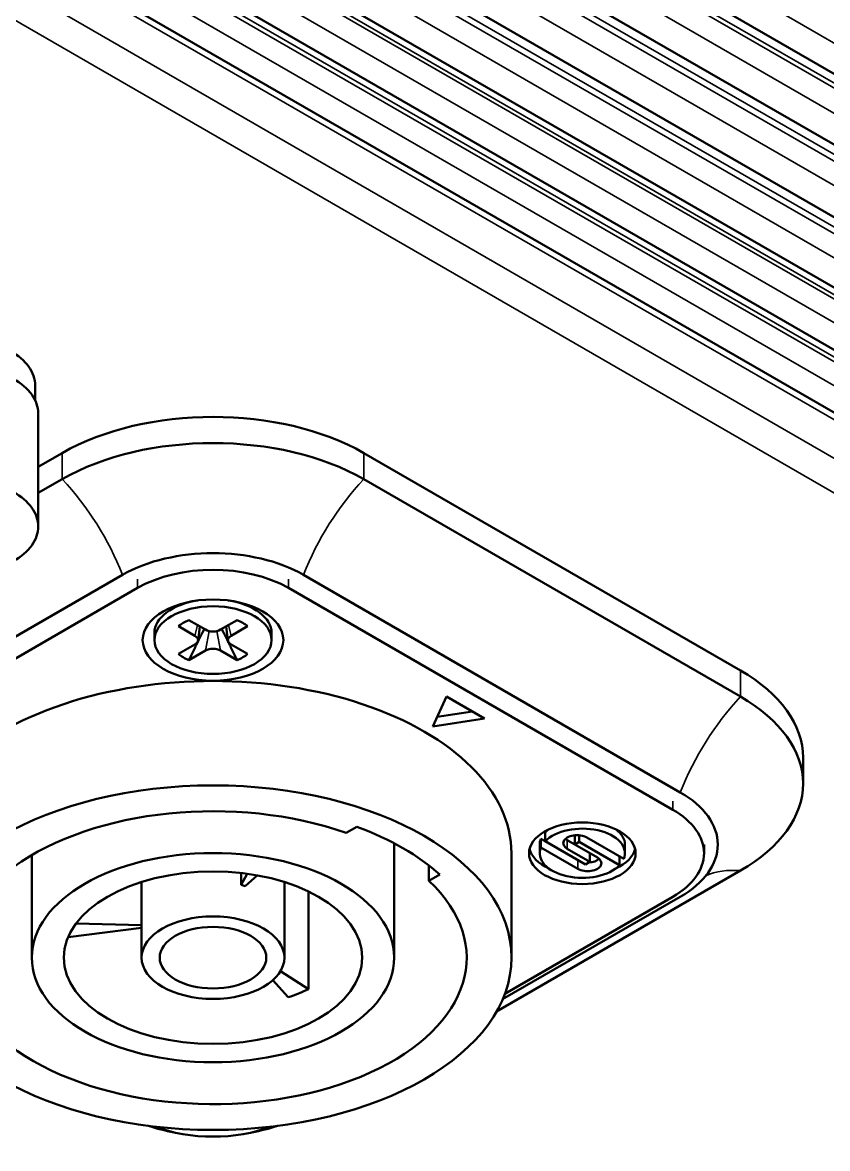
# Model space of a CAD drawing. Header units: millimetres. Extents: x 0 to 3000, y 0 to 3000.
# Drawn here: x 2502.8 to 2540.6, y 558.6 to 611.4 of the extents above; entities that cross this region are included whole.
import ezdxf

# ---------------------------------------------------------------- set-up
doc = ezdxf.new("R2010")
doc.units = ezdxf.units.MM
doc.layers.add('Visible (ANSI)', color=7, linetype='Continuous', lineweight=50)
doc.layers.add('Visible Narrow (ANSI)', color=7, linetype='Continuous', lineweight=35)

msp = doc.modelspace()

# ---------------------------------------------------------------- linework, layer by layer
at = {"layer": 'Visible (ANSI)'}
for p, q in [((2701.233, 516.448), (1994.3325, 924.5771)), ((2700.8872, 513.3193), (1993.9632, 921.462)), ((2700.4517, 510.1614), (1993.5849, 918.2711)), ((2700.2323, 506.9877), (1993.3261, 915.1202)), ((2700.2323, 504.0721), (1993.3212, 912.2074)), ((2700.2323, 501.1222), (1993.3212, 909.2575)), ((2503.4392, 594.3801), (2503.4392, 593.6823)), ((2503.5807, 587.7665), (2503.5807, 593.0737)), ((2504.7072, 591.2162), (2503.5807, 590.5658)), ((2536.527, 581.01), (2518.8493, 591.2162)), ((2503.5807, 589.341), (2504.7072, 589.9914)), ((2518.8493, 589.9914), (2536.527, 579.7852)), ((2507.5356, 585.5007), (2489.8579, 575.2945)), ((2533.6986, 575.2945), (2516.0209, 585.5007)), ((2508.2427, 584.8883), (2490.2115, 574.478)), ((2533.345, 574.478), (2515.3138, 584.8883)), ((2510.2464, 584.1264), (2509.8337, 583.8881)), ((2513.3101, 584.1264), (2513.7228, 583.8881)), ((2510.6499, 583.3761), (2511.4247, 582.9287)), ((2512.9066, 583.3761), (2512.1318, 582.9287)), ((2509.0283, 582.7654), (2509.0283, 582.4388)), ((2510.1549, 583.0903), (2510.9297, 582.6429)), ((2511.1568, 583.0834), (2511.0774, 582.4195)), ((2512.3997, 583.0834), (2512.4791, 582.4195)), ((2513.4016, 583.0903), (2512.6268, 582.6429)), ((2514.5283, 582.7654), (2514.5283, 582.4388)), ((2510.9297, 582.2347), (2510.1549, 581.7874)), ((2512.6268, 582.2347), (2513.4016, 581.7874)), ((2511.4247, 581.9489), (2510.6499, 581.5016)), ((2512.1318, 581.9489), (2512.9066, 581.5016)), ((2522.7384, 579.7852), (2522.0914, 578.391)), ((2522.7384, 579.7852), (2524.5062, 578.7646)), ((2523.9485, 579.0866), (2522.2955, 578.8308)), ((2522.0914, 578.391), (2524.5062, 578.7646)), ((2539.4559, 575.7027), (2539.4559, 576.9275)), ((2518.0205, 573.3871), (2518.5285, 573.6804)), ((2527.3538, 572.9972), (2527.3538, 573.4055)), ((2528.795, 573.2799), (2528.7488, 573.2532)), ((2528.7488, 573.2532), (2528.7488, 572.845)), ((2528.961, 573.2765), (2528.961, 572.9675)), ((2520.2783, 572.9077), (2520.2783, 567.5378)), ((2527.1024, 572.845), (2527.1024, 572.4367)), ((2527.3538, 572.9972), (2527.1563, 573.1112)), ((2527.1563, 573.1112), (2527.1563, 572.703)), ((2528.8902, 571.7019), (2527.1563, 572.703)), ((2527.3538, 572.9972), (2529.2438, 571.906)), ((2528.7488, 572.845), (2528.3953, 573.0491)), ((2528.961, 572.9675), (2528.7488, 572.845)), ((2528.7488, 572.845), (2529.8095, 572.2326)), ((2530.851, 571.8763), (2528.961, 572.9675)), ((2529.3145, 573.1716), (2531.0485, 572.1705)), ((2531.1024, 572.845), (2531.1024, 572.4367)), ((2534.8095, 572.845), (2534.8095, 572.4367)), ((2503.2783, 572.3461), (2503.2783, 567.5378)), ((2525.7783, 572.4367), (2525.7783, 567.5378)), ((2529.4559, 572.0285), (2528.3953, 572.6409)), ((2529.4559, 572.4367), (2529.4559, 572.0285)), ((2530.851, 571.8763), (2530.851, 572.2845)), ((2521.9096, 571.8627), (2521.9096, 571.1417)), ((2529.2438, 571.906), (2529.4559, 572.0285)), ((2513.092, 571.5074), (2513.092, 570.9499)), ((2513.092, 570.9499), (2513.3773, 571.4723)), ((2513.8493, 571.3983), (2513.2944, 570.8954)), ((2522.4176, 571.435), (2521.9096, 571.1417)), ((2536.527, 571.6202), (2525.0752, 565.0086)), ((2508.4283, 571.0864), (2508.4283, 567.5378)), ((2515.1283, 571.0864), (2515.1283, 567.5378)), ((2516.2617, 566.067), (2516.2617, 570.6415)), ((2525.3626, 565.5827), (2533.6986, 570.3955)), ((2525.469, 565.8483), (2533.345, 570.3955)), ((2505.3549, 569.1441), (2508.4283, 569.0666)), ((2508.4283, 568.9349), (2504.9767, 568.4932)), ((2514.9406, 566.8994), (2516.2617, 566.067)), ((2515.2964, 565.6768), (2514.577, 566.4748))]:
    msp.add_line(p, q, dxfattribs=at)
for centre, major_axis, ratio, start_param, end_param in [((2499.4392, 594.3801), (4, 0), 0.5773503, 0, 0.7853982), ((2499.5807, 593.0737), (4, 0), 0.5773503, 0, 0.7853982), ((2511.7783, 587.1337), (-10, 0), 0.5773503, 3.9269908, 5.4977871), ((2511.7783, 585.9089), (10, 0), 0.5773503, 0.7853982, 2.3561945), ((2499.5807, 587.7665), (4, 0), 0.5773503, 5.4977871, 7.0685835), ((2511.7783, 583.0512), (6, 0), 0.5773503, 0.7853982, 2.3561945), ((2511.7783, 582.8471), (5, 0), 0.5773503, 0.7853982, 2.3561945), ((2511.7783, 582.7654), (-2.75, 0), 0.5773503, 4.9713869, 6.2831853), ((2511.7783, 583.6636), (-1.8, 0), 0.5773503, 5.8580117, 5.908925), ((2511.7783, 582.7654), (2.75, 0), 0.5773503, 0, 1.3117984), ((2511.7783, 583.6636), (1.8, 0), 0.5773503, 0.3742603, 0.4251736), ((2511.7783, 582.4388), (-1.977, 0), 0.5773503, 5.3198118, 5.6757625), ((2511.7783, 582.4388), (-1.977, 0), 0.5773503, 3.7490155, 4.1049661), ((2511.7783, 583.1578), (-0.515, 0), 0.6115912, 0.8141897, 2.3274029), ((2510.533, 582.4388), (-0.5456, 0), 0.5450264, 2.384986, 3.8981993), ((2513.0235, 582.4388), (-0.5456, 0), 0.5450264, 5.5265787, 7.0397919), ((2511.7783, 582.4388), (1.977, 0), 0.5773503, 3.7490155, 4.1049661), ((2511.7783, 581.7199), (-0.515, 0), 0.6115912, 3.9557824, 5.4689956), ((2511.7783, 582.4388), (1.977, 0), 0.5773503, 5.3198118, 5.6757625), ((2529.4559, 576.9275), (10, 0), 0.5773503, 0, 0.7853982), ((2511.7783, 572.4367), (14, 0), 0.5773503, 0, 3.1415927), ((2529.4559, 575.7027), (10, 0), 0.5773503, 5.4977871, 7.0685835), ((2511.7783, 567.5378), (-11.9, 0), 0.5773503, 4.1601912, 9.9769758), ((2529.4559, 572.845), (6, 0), 0.5773503, 5.4977871, 7.0685835), ((2529.8095, 572.4367), (5, 0), 0.5773503, 5.4977871, 7.0685835), ((2511.7783, 567.5378), (-12.6, 0), 0.5773503, 3.7069659, 4.1470158), ((2529.1024, 572.4367), (2, 0), 0.5773503, 6.0505023, 8.9179695), ((2529.1024, 572.845), (-2, 0), 0.5773503, 5.6160749, 5.7763768), ((2528.8549, 572.9062), (-0.65, 0), 0.5773503, 3.9269908, 7.0685835), ((2529.1024, 572.845), (2, 0), 0.5773503, 0, 0.6671104), ((2529.1024, 572.4367), (-2, 0), 0.5773503, 6.0505023, 8.9179695), ((2529.1024, 572.845), (-2, 0), 0.5773503, 6.0505023, 6.2831853), ((2528.8549, 573.3145), (-0.65, 0), 0.5773503, 0.5751114, 0.7853982), ((2529.1024, 572.845), (-2.5, 0), 0.5773503, 0.1418971, 0.8911856), ((2529.3499, 571.9673), (0.65, 0), 0.5773503, 3.9269908, 7.0685835), ((2529.3499, 572.3755), (-0.65, 0), 0.5773503, 1.6630346, 2.5664812), ((2529.1024, 572.845), (2.5, 0), 0.5773503, 5.3919997, 6.1412883), ((2511.7783, 569.1708), (-3.35, 0), 0.5773503, 4.2427193, 4.3093941), ((2511.7783, 569.1708), (-7, 0), 0.5773503, 2.0973953, 2.2659279), ((2511.7783, 562.6388), (-6, 0), 0.5773503, 1.0436409, 1.2617694), ((2511.7783, 562.0264), (-5, 0), 0.5773503, 0.9913081, 2.1502845), ((2511.7783, 562.6388), (-6, 0), 0.5773503, 1.8798232, 2.0979517)]:
    msp.add_ellipse(centre, major_axis=major_axis, ratio=ratio, start_param=start_param, end_param=end_param, dxfattribs=at)
for centre, major_axis in [((2511.7783, 582.4388), (-3.3, 0)), ((2511.7783, 582.4388), (2.75, 0)), ((2511.7783, 567.5378), (-14, 0)), ((2529.1024, 572.4367), (-2.5, 0)), ((2511.7783, 567.5378), (8.5, 0)), ((2511.7783, 567.5378), (-7, 0)), ((2511.7783, 567.5378), (-3.35, 0)), ((2511.7783, 567.5378), (-2.5, 0))]:
    msp.add_ellipse(centre, major_axis=major_axis, ratio=0.5773503, dxfattribs=at)
for points, knots in [([(2511.3677, 582.9616), (2511.3448, 582.9163), (2511.2957, 582.8183), (2511.2138, 582.6537), (2511.122, 582.4679), (2511.0207, 582.262), (2510.9093, 582.0343), (2510.7868, 581.7832), (2510.6969, 581.5983), (2510.6499, 581.5016)], [0.30503342, 0.30503342, 0.30503342, 0.30503342, 0.4, 0.5, 0.6, 0.7, 0.8, 0.9, 1, 1, 1, 1]), ([(2512.1888, 582.9616), (2512.2118, 582.9161), (2512.261, 582.818), (2512.3429, 582.6532), (2512.4348, 582.4674), (2512.536, 582.2614), (2512.6474, 582.0338), (2512.7699, 581.7829), (2512.8597, 581.5982), (2512.9066, 581.5016)], [0.3047923, 0.3047923, 0.3047923, 0.3047923, 0.4, 0.5, 0.6, 0.7, 0.8, 0.9, 1, 1, 1, 1]), ([(2534.9931, 571.4936), (2534.9931, 571.4936), (2534.9702, 571.472), (2534.9219, 571.4154), (2534.9104, 571.4017), (2534.8981, 571.3863)], [0.2027685, 0.2027685, 0.2027685, 0.2027685, 0.29512208, 0.29512208, 0.32015416, 0.32015416, 0.32015416, 0.32015416])]:
    msp.add_open_spline(points, degree=3, knots=knots, dxfattribs=at)
at = {"layer": 'Visible Narrow (ANSI)'}
for p, q in [((1994.4928, 925.9293), (2701.2812, 517.8649)), ((1994.3224, 924.1459), (2701.4291, 515.8976)), ((1994.2994, 923.9274), (2701.4062, 515.679)), ((1994.127, 922.8438), (2700.9532, 514.7576)), ((1993.9751, 921.0039), (2701.0818, 512.7556)), ((1993.9407, 920.7109), (2701.0475, 512.4626)), ((1993.7508, 919.6706), (2700.6, 511.571)), ((2700.6462, 509.5955), (1993.5394, 917.8438)), ((1993.5041, 917.546), (2700.6109, 509.2977)), ((1993.395, 916.4934), (2700.1845, 508.4283)), ((2700.4341, 506.5418), (1993.3273, 914.7901)), ((1993.3273, 914.5904), (2700.4341, 506.3422)), ((1993.3212, 913.4748), (2700.0715, 505.4323)), ((2700.4341, 503.6261), (1993.3273, 911.8744)), ((1993.3273, 911.6406), (2700.4341, 503.3923)), ((1993.3212, 910.5249), (2700.0715, 502.4825)), ((2700.4341, 500.6763), (1993.3273, 908.9246)), ((1993.3273, 907.1185), (2700.4341, 498.8702)), ((2699.7269, 497.6455), (1992.6486, 905.8774)), ((2504.7072, 589.9914), (2504.7072, 591.2162)), ((2518.8493, 591.2162), (2518.8493, 589.9914)), ((2508.2427, 584.8883), (2508.2427, 585.2966)), ((2515.3138, 585.2966), (2515.3138, 584.8883)), ((2511.0485, 583.1459), (2510.9297, 582.6429)), ((2511.5944, 582.8635), (2511.4247, 581.9489)), ((2512.1318, 581.9489), (2511.9621, 582.8635)), ((2512.6268, 582.6429), (2512.508, 583.1459)), ((2536.527, 579.7852), (2536.527, 581.01)), ((2533.345, 574.478), (2533.345, 574.8862)), ((2528.3953, 573.0491), (2528.3953, 572.6409)), ((2528.8902, 571.7019), (2528.8902, 572.1101))]:
    msp.add_line(p, q, dxfattribs=at)
for points in [[(2507.5356, 585.5007), (2506.866, 587.1857), (2505.9232, 588.6826), (2504.7072, 589.9914)], [(2516.0209, 585.5007), (2516.6905, 587.1857), (2517.6333, 588.6826), (2518.8493, 589.9914)], [(2533.6986, 575.2945), (2534.3682, 576.9795), (2535.311, 578.4764), (2536.527, 579.7852)], [(2534.8917, 571.3785), (2535.367, 571.5879), (2535.912, 571.6684), (2536.527, 571.6202)]]:
    msp.add_open_spline(points, degree=3, dxfattribs=at)

doc.saveas('drawing.dxf')
